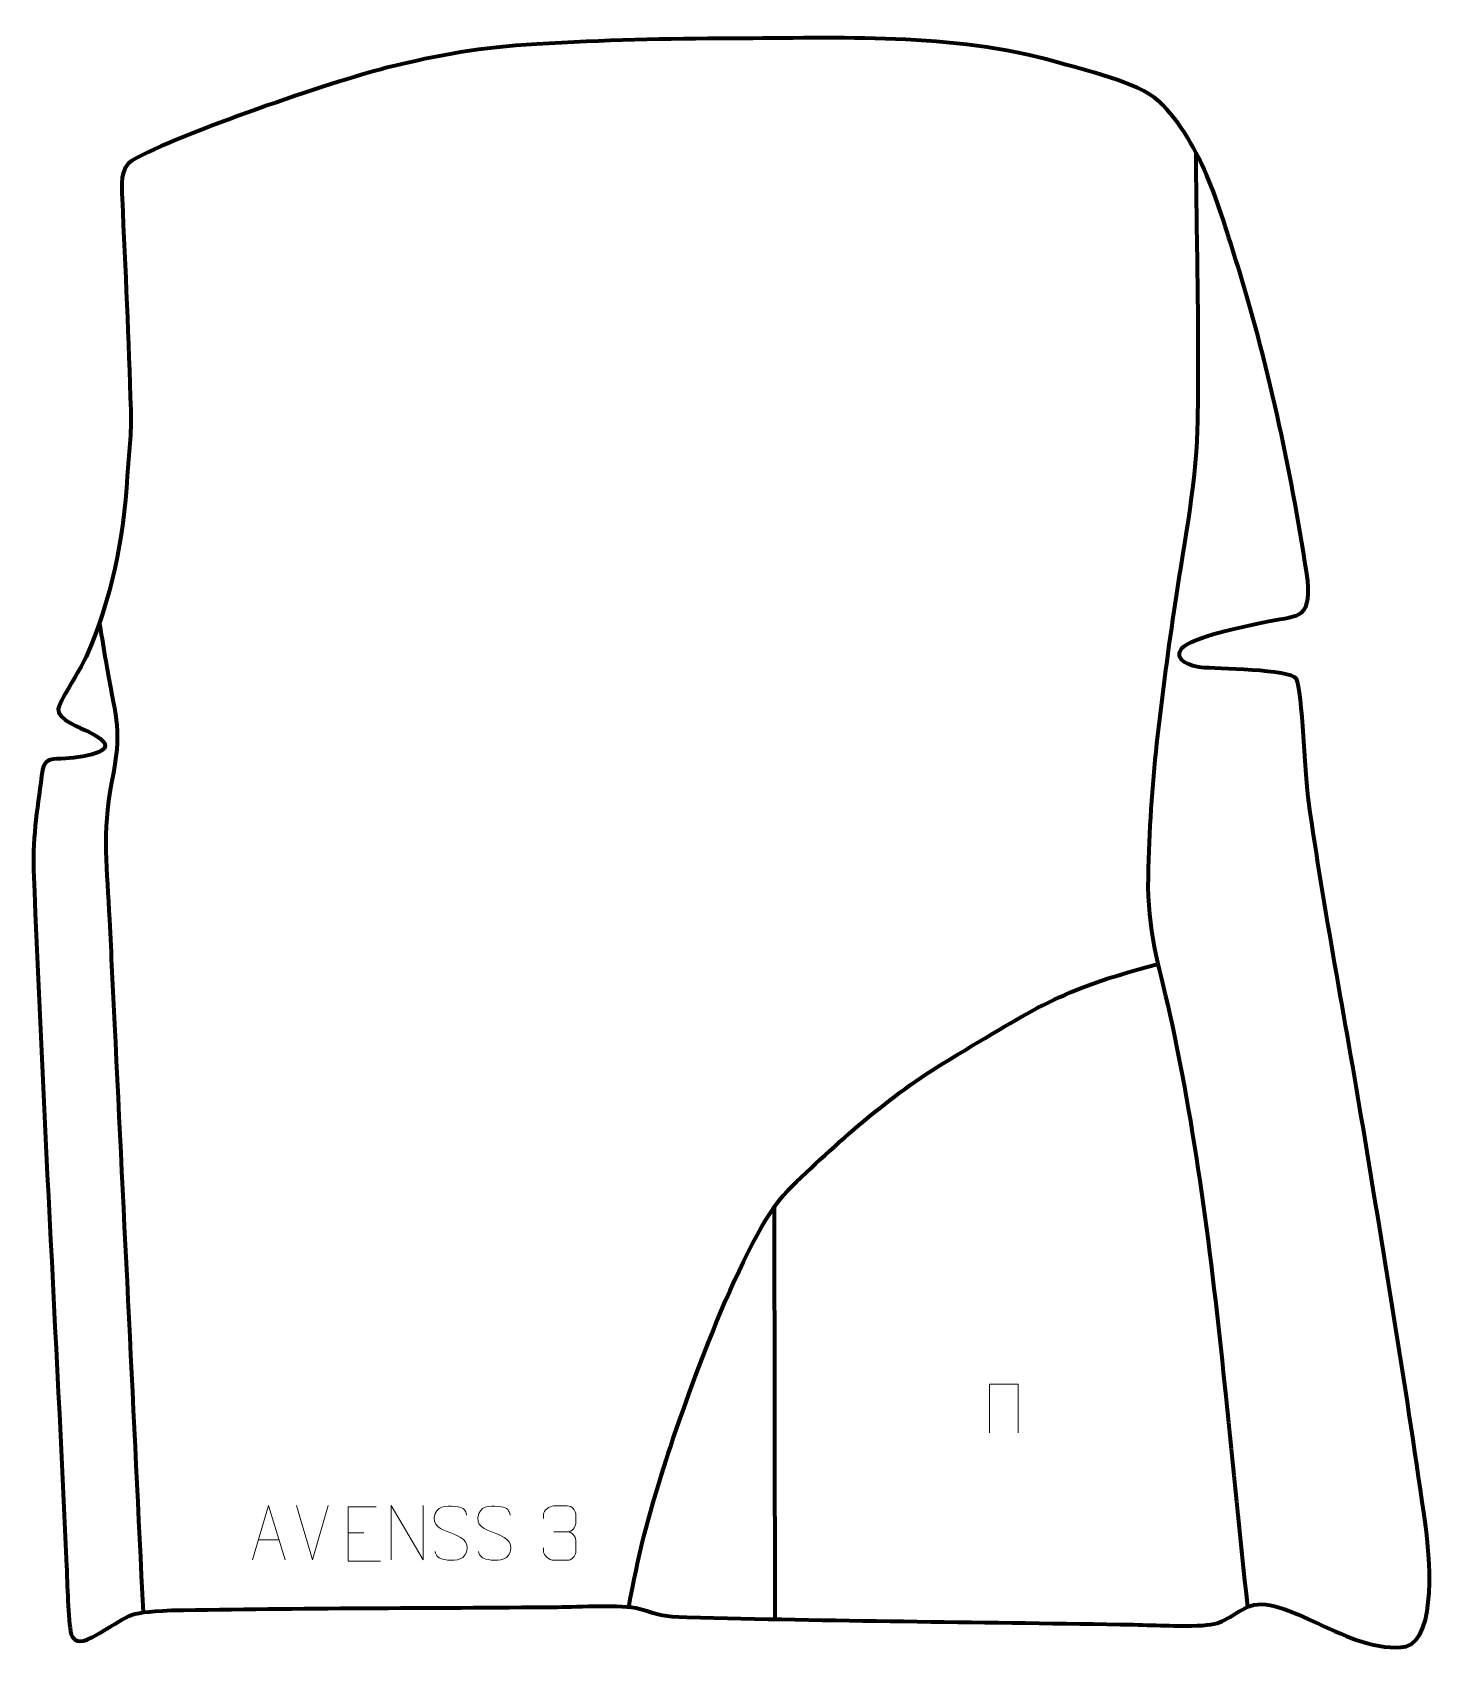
# Model space of a CAD drawing. Header units: millimetres. Extents: x -585 to 60, y 115 to 860.
import ezdxf

# ---------------------------------------------------------------- set-up
doc = ezdxf.new("R2010")
doc.units = ezdxf.units.MM
doc.header["$MEASUREMENT"] = 0
doc.layers.add('layer 2', color=7, linetype='Continuous')
doc.layers.add('layer 3', color=7, linetype='Continuous')

msp = doc.modelspace()

# ---------------------------------------------------------------- linework, layer by layer
at = {"layer": 'layer 2', "color": 142, "lineweight": 158}
for points, knots in [([(-50.7271, 805.4508), (-50.4691, 763.1386), (-49.0375, 719.8808), (-50.0708, 677.682), (-50.0708, 677.682), (-50.7123, 651.4809), (-57.077, 621.0293), (-60.8245, 594.6322), (-60.8245, 594.6322), (-66.7956, 552.5719), (-71.8976, 515.176), (-72.6491, 472.5665), (-72.6491, 472.5665), (-73.0916, 447.4832), (-67.8775, 432.982), (-62.6349, 409.2366), (-62.6349, 409.2366), (-50.0363, 352.175), (-42.9256, 292.1293), (-36.9511, 233.9004), (-36.9511, 233.9004), (-33.64, 201.63), (-30.3289, 169.3597), (-27.0178, 137.0893)], [0, 0, 0, 0, 0.14285714, 0.14285714, 0.14285714, 0.14285714, 0.28571429, 0.28571429, 0.28571429, 0.28571429, 0.42857143, 0.42857143, 0.42857143, 0.42857143, 0.57142857, 0.57142857, 0.57142857, 0.57142857, 0.71428571, 0.71428571, 0.71428571, 0.71428571, 1, 1, 1, 1]), ([(-534.1657, 134.6234), (-538.5412, 224.6878), (-542.9165, 314.7523), (-547.2922, 404.8167), (-547.2922, 404.8167), (-548.0701, 420.8282), (-548.848, 436.8396), (-549.6259, 452.8511), (-549.6259, 452.8511), (-550.7467, 475.914), (-553.1745, 492.5506), (-548.6054, 515.8745), (-548.6054, 515.8745), (-543.7588, 540.6148), (-546.441, 543.5263), (-550.6782, 567.8927), (-550.6782, 567.8927), (-550.8953, 569.1413), (-551.1095, 570.3901), (-551.3227, 571.6393), (-551.3227, 571.6393), (-552.2209, 577.0823), (-553.119, 582.5253), (-554.0172, 587.9683), (-554.0172, 587.9683), (-554.0172, 587.9683), (-554.2621, 589.4527), (-554.2621, 589.4527)], [0, 0, 0, 0, 0.125, 0.125, 0.125, 0.125, 0.25, 0.25, 0.25, 0.25, 0.375, 0.375, 0.375, 0.375, 0.5, 0.5, 0.5, 0.5, 0.625, 0.625, 0.625, 0.625, 0.75, 0.75, 0.75, 0.75, 1, 1, 1, 1]), ([(-311.18, 137.0847), (-306.9001, 160.7066), (-302.2587, 178.7543), (-295.008, 201.6211), (-295.008, 201.6211), (-285.7316, 230.8765), (-258.3248, 308.0761), (-238.346, 328.2401), (-238.346, 328.2401), (-215.6322, 350.396), (-191.5695, 372.032), (-164.3187, 388.3438), (-164.3187, 388.3438), (-124.4904, 412.184), (-113.4692, 420.4916), (-68.7448, 432.3169), (-68.7448, 432.3169), (-68.4458, 432.3967), (-68.1468, 432.4766), (-67.8478, 432.5564)], [0, 0, 0, 0, 0.16666667, 0.16666667, 0.16666667, 0.16666667, 0.33333333, 0.33333333, 0.33333333, 0.33333333, 0.5, 0.5, 0.5, 0.5, 0.66666667, 0.66666667, 0.66666667, 0.66666667, 1, 1, 1, 1])]:
    msp.add_open_spline(points, degree=3, knots=knots, dxfattribs=at)
msp.add_open_spline([(-243.9502, 131.4986), (-243.9502, 131.4986), (-244.2364, 320.6124), (-244.2364, 320.6124)], degree=3, dxfattribs=at)
at = {"layer": 'layer 2', "color": 250, "lineweight": 9}
for points, knots in [([(-145.4861, 217.1641), (-145.4861, 217.1641), (-145.4861, 239.5144), (-145.4861, 239.5144), (-145.4861, 239.5144), (-145.4861, 239.5144), (-132.3678, 239.5144), (-132.3678, 239.5144), (-132.3678, 239.5144), (-132.3678, 239.5144), (-132.3678, 217.1641), (-132.3678, 217.1641)], [0, 0, 0, 0, 0.25, 0.25, 0.25, 0.25, 0.5, 0.5, 0.5, 0.5, 1, 1, 1, 1]), ([(-484.009, 158.7125), (-484.009, 158.7125), (-476.638, 183.666), (-476.638, 183.666), (-476.638, 183.666), (-476.638, 183.666), (-469.0681, 158.7125), (-469.0681, 158.7125)], [0, 0, 0, 0, 0.33333333, 0.33333333, 0.33333333, 0.33333333, 1, 1, 1, 1]), ([(-427.2486, 183.0689), (-427.2486, 183.0689), (-440.1225, 183.0689), (-440.1225, 183.0689), (-440.1225, 183.0689), (-440.1225, 183.0689), (-440.1225, 158.1153), (-440.1225, 158.1153), (-440.1225, 158.1153), (-440.1225, 158.1153), (-425.2567, 158.1153), (-425.2567, 158.1153)], [0, 0, 0, 0, 0.25, 0.25, 0.25, 0.25, 0.5, 0.5, 0.5, 0.5, 1, 1, 1, 1]), ([(-420.2818, 158.7125), (-420.2818, 158.7125), (-420.2818, 183.666), (-420.2818, 183.666), (-420.2818, 183.666), (-420.2818, 183.666), (-405.627, 158.7125), (-405.627, 158.7125), (-405.627, 158.7125), (-405.627, 158.7125), (-405.627, 183.666), (-405.627, 183.666)], [0, 0, 0, 0, 0.25, 0.25, 0.25, 0.25, 0.5, 0.5, 0.5, 0.5, 1, 1, 1, 1]), ([(-392.9544, 171.1892), (-397.2027, 172.6596), (-402.1108, 174.4554), (-400.1057, 179.9757), (-400.1057, 179.9757), (-398.6022, 184.1156), (-393.3886, 183.7271), (-389.785, 183.126), (-389.785, 183.126), (-386.9244, 182.6488), (-386.0597, 181.4356), (-385.7491, 179.3515)], [0, 0, 0, 0, 0.25, 0.25, 0.25, 0.25, 0.5, 0.5, 0.5, 0.5, 1, 1, 1, 1]), ([(-372.9544, 171.1892), (-377.2027, 172.6596), (-382.1108, 174.4554), (-380.1057, 179.9757), (-380.1057, 179.9757), (-378.6022, 184.1156), (-373.3886, 183.7271), (-369.785, 183.126), (-369.785, 183.126), (-366.9244, 182.6488), (-366.0597, 181.4356), (-365.7491, 179.3515)], [0, 0, 0, 0, 0.25, 0.25, 0.25, 0.25, 0.5, 0.5, 0.5, 0.5, 1, 1, 1, 1]), ([(-350.3244, 177.8078), (-350.3244, 177.8078), (-350.3244, 179.665), (-350.3244, 179.665), (-350.3244, 179.665), (-350.3387, 181.4069), (-347.6742, 183.525), (-345.6151, 183.5023), (-345.6151, 183.5023), (-343.551, 183.5023), (-341.487, 183.5023), (-339.4233, 183.5023), (-339.4233, 183.5023), (-337.2288, 183.5111), (-335.6305, 181.6643), (-335.5861, 179.7522), (-335.5861, 179.7522), (-335.5865, 178.3171), (-335.5865, 176.882), (-335.5861, 175.4465), (-335.5861, 175.4465), (-335.6347, 173.793), (-337.2373, 171.563), (-339.4356, 171.573), (-339.4356, 171.573), (-337.2319, 171.5618), (-335.6239, 169.7586), (-335.5699, 167.6991), (-335.5699, 167.6991), (-335.5703, 165.9144), (-335.5703, 164.1297), (-335.5699, 162.3446), (-335.5699, 162.3446), (-335.5598, 160.2832), (-337.6147, 158.5201), (-339.4356, 158.5282), (-339.4356, 158.5282), (-341.5009, 158.5285), (-343.5661, 158.5285), (-345.6317, 158.5282), (-345.6317, 158.5282), (-347.8003, 158.5397), (-350.3313, 160.9399), (-350.3499, 162.4017), (-350.3499, 162.4017), (-350.3499, 162.4017), (-350.3499, 164.3103), (-350.3499, 164.3103)], [0, 0, 0, 0, 0.07692308, 0.07692308, 0.07692308, 0.07692308, 0.15384615, 0.15384615, 0.15384615, 0.15384615, 0.23076923, 0.23076923, 0.23076923, 0.23076923, 0.30769231, 0.30769231, 0.30769231, 0.30769231, 0.38461538, 0.38461538, 0.38461538, 0.38461538, 0.46153846, 0.46153846, 0.46153846, 0.46153846, 0.53846154, 0.53846154, 0.53846154, 0.53846154, 0.61538462, 0.61538462, 0.61538462, 0.61538462, 0.69230769, 0.69230769, 0.69230769, 0.69230769, 0.76923077, 0.76923077, 0.76923077, 0.76923077, 0.84615385, 0.84615385, 0.84615385, 0.84615385, 1, 1, 1, 1]), ([(-392.9544, 171.1891), (-388.9358, 169.5424), (-383.9063, 167.6541), (-385.7403, 162.2938), (-385.7403, 162.2938), (-387.2001, 158.0274), (-392.1109, 158.2841), (-395.837, 158.8388), (-395.837, 158.8388), (-398.587, 159.2486), (-399.8079, 160.4621), (-400.1859, 162.5743)], [0, 0, 0, 0, 0.25, 0.25, 0.25, 0.25, 0.5, 0.5, 0.5, 0.5, 1, 1, 1, 1]), ([(-372.9544, 171.1891), (-368.9358, 169.5424), (-363.9063, 167.6541), (-365.7403, 162.2938), (-365.7403, 162.2938), (-367.2001, 158.0274), (-372.1109, 158.2841), (-375.837, 158.8388), (-375.837, 158.8388), (-378.587, 159.2486), (-379.8079, 160.4621), (-380.1859, 162.5743)], [0, 0, 0, 0, 0.25, 0.25, 0.25, 0.25, 0.5, 0.5, 0.5, 0.5, 1, 1, 1, 1])]:
    msp.add_open_spline(points, degree=3, knots=knots, dxfattribs=at)
for points in [[(-456.5385, 158.7124), (-456.5385, 158.7124), (-463.8603, 183.666), (-463.8603, 183.666)], [(-449.2166, 183.666), (-449.2166, 183.666), (-456.5384, 158.7124), (-456.5384, 158.7124)], [(-345.6147, 171.5626), (-345.6147, 171.5626), (-339.4183, 171.5626), (-339.4183, 171.5626)], [(-481.2864, 167.9619), (-481.2864, 167.9619), (-471.7907, 167.9619), (-471.7907, 167.9619)], [(-440.1225, 171.1892), (-440.1225, 171.1892), (-432.9544, 171.1892), (-432.9544, 171.1892)]]:
    msp.add_open_spline(points, degree=3, dxfattribs=at)
at = {"layer": 'layer 3', "color": 242, "lineweight": 158}
msp.add_open_spline([(-422.7662, 844.0876), (-397.1325, 850.375), (-379.9684, 853.42), (-353.499, 855.0293), (-353.499, 855.0293), (-322.7745, 856.8864), (-294.1197, 857.603), (-263.3577, 857.6309), (-263.3577, 857.6309), (-214.5618, 857.7551), (-162.2765, 860.4132), (-114.999, 846.8879), (-114.999, 846.8879), (-101.7182, 843.0744), (-77.8238, 837.7859), (-67.7551, 828.9041), (-67.7551, 828.9041), (-47.1839, 809.1653), (-39.1966, 777.2759), (-30.6364, 750.7392), (-30.6364, 750.7392), (-17.0324, 706.1507), (-5.9063, 654.669), (0.7101, 608.5042), (0.7101, 608.5042), (2.3123, 590.0166), (-4.1739, 592.8769), (-20.0148, 589.4082), (-20.0148, 589.4082), (-27.19, 587.7384), (-53.2559, 582.6103), (-57.0942, 577.5556), (-57.0942, 577.5556), (-61.4267, 571.85), (-52.4905, 569.058), (-48.3114, 568.663), (-48.3114, 568.663), (-41.6134, 568.1994), (-7.1588, 567.8253), (-4.4479, 563.4887), (-4.4479, 563.4887), (-1.7523, 557.8965), (-0.3315, 517.8066), (1.2038, 506.8001), (1.2038, 506.8001), (8.2137, 457.1652), (17.9179, 407.2424), (26.1125, 357.6774), (26.1125, 357.6774), (36.1585, 296.7246), (46.3451, 235.0432), (54.9747, 173.904), (54.9747, 173.904), (56.5483, 162.4771), (60.3498, 123.0202), (45.9567, 118.8946), (45.9567, 118.8946), (20.0867, 114.7911), (-10.9986, 144.7549), (-27.0178, 137.0893), (-27.0178, 137.0893), (-38.83, 131.0628), (-37.368, 128.6676), (-52.7368, 128.4667), (-52.7368, 128.4667), (-63.1919, 128.3301), (-74.6769, 128.957), (-85.3674, 129.1195), (-85.3674, 129.1195), (-151.6454, 130.1316), (-218.2727, 130.7494), (-284.5065, 132.3832), (-284.5065, 132.3832), (-295.705, 132.6594), (-296.0306, 133.3369), (-306.2394, 136.2828), (-306.2394, 136.2828), (-315.0732, 138.4676), (-333.8278, 137.1698), (-343.9151, 137.0762), (-343.9151, 137.0762), (-402.975, 136.5358), (-462.3073, 136.7017), (-521.3233, 135.5724), (-521.3233, 135.5724), (-544.2519, 134.5303), (-538.7062, 133.4694), (-557.6222, 123.2807), (-557.6222, 123.2807), (-564.1724, 119.7525), (-566.1564, 121.9158), (-567.3524, 124.4985), (-567.3524, 124.4985), (-568.8252, 131.3057), (-569.1401, 148.3143), (-569.478, 155.9143), (-569.478, 155.9143), (-574.2536, 262.4565), (-580.5285, 369.0735), (-584.64, 475.6144), (-584.64, 475.6144), (-585.134, 491.5756), (-582.585, 506.0184), (-580.5574, 521.7301), (-580.5574, 521.7301), (-579.1314, 527.5742), (-575.7088, 526.3394), (-570.0173, 526.8673), (-570.0173, 526.8673), (-561.2616, 527.6794), (-540.5755, 530.202), (-559.2968, 539.1038), (-559.2968, 539.1038), (-562.7422, 540.751), (-573.9038, 544.9258), (-573.315, 549.6662), (-573.315, 549.6662), (-571.0616, 556.299), (-563.979, 566.0535), (-560.4959, 573.5971), (-560.4959, 573.5971), (-548.5708, 600.706), (-543.5262, 627.2025), (-541.5507, 656.5618), (-541.5507, 656.5618), (-540.8442, 667.0619), (-539.6965, 676.1455), (-539.9975, 686.7846), (-539.9975, 686.7846), (-540.9373, 719.3148), (-542.5012, 751.6399), (-543.9503, 784.136), (-543.9503, 784.136), (-544.2007, 789.7516), (-544.9585, 798.307), (-539.3953, 801.6546), (-539.3953, 801.6546), (-517.5934, 813.9341), (-446.6522, 838.1067), (-422.7662, 844.0876)], degree=3, knots=[0, 0, 0, 0, 0.02777778, 0.02777778, 0.02777778, 0.02777778, 0.05555556, 0.05555556, 0.05555556, 0.05555556, 0.08333333, 0.08333333, 0.08333333, 0.08333333, 0.11111111, 0.11111111, 0.11111111, 0.11111111, 0.13888889, 0.13888889, 0.13888889, 0.13888889, 0.16666667, 0.16666667, 0.16666667, 0.16666667, 0.19444444, 0.19444444, 0.19444444, 0.19444444, 0.22222222, 0.22222222, 0.22222222, 0.22222222, 0.25, 0.25, 0.25, 0.25, 0.27777778, 0.27777778, 0.27777778, 0.27777778, 0.30555556, 0.30555556, 0.30555556, 0.30555556, 0.33333333, 0.33333333, 0.33333333, 0.33333333, 0.36111111, 0.36111111, 0.36111111, 0.36111111, 0.38888889, 0.38888889, 0.38888889, 0.38888889, 0.41666667, 0.41666667, 0.41666667, 0.41666667, 0.44444444, 0.44444444, 0.44444444, 0.44444444, 0.47222222, 0.47222222, 0.47222222, 0.47222222, 0.5, 0.5, 0.5, 0.5, 0.52777778, 0.52777778, 0.52777778, 0.52777778, 0.55555556, 0.55555556, 0.55555556, 0.55555556, 0.58333333, 0.58333333, 0.58333333, 0.58333333, 0.61111111, 0.61111111, 0.61111111, 0.61111111, 0.63888889, 0.63888889, 0.63888889, 0.63888889, 0.66666667, 0.66666667, 0.66666667, 0.66666667, 0.69444444, 0.69444444, 0.69444444, 0.69444444, 0.72222222, 0.72222222, 0.72222222, 0.72222222, 0.75, 0.75, 0.75, 0.75, 0.77777778, 0.77777778, 0.77777778, 0.77777778, 0.80555556, 0.80555556, 0.80555556, 0.80555556, 0.83333333, 0.83333333, 0.83333333, 0.83333333, 0.86111111, 0.86111111, 0.86111111, 0.86111111, 0.88888889, 0.88888889, 0.88888889, 0.88888889, 0.91666667, 0.91666667, 0.91666667, 0.91666667, 0.94444444, 0.94444444, 0.94444444, 0.94444444, 1, 1, 1, 1], dxfattribs=at)

doc.saveas('drawing.dxf')
